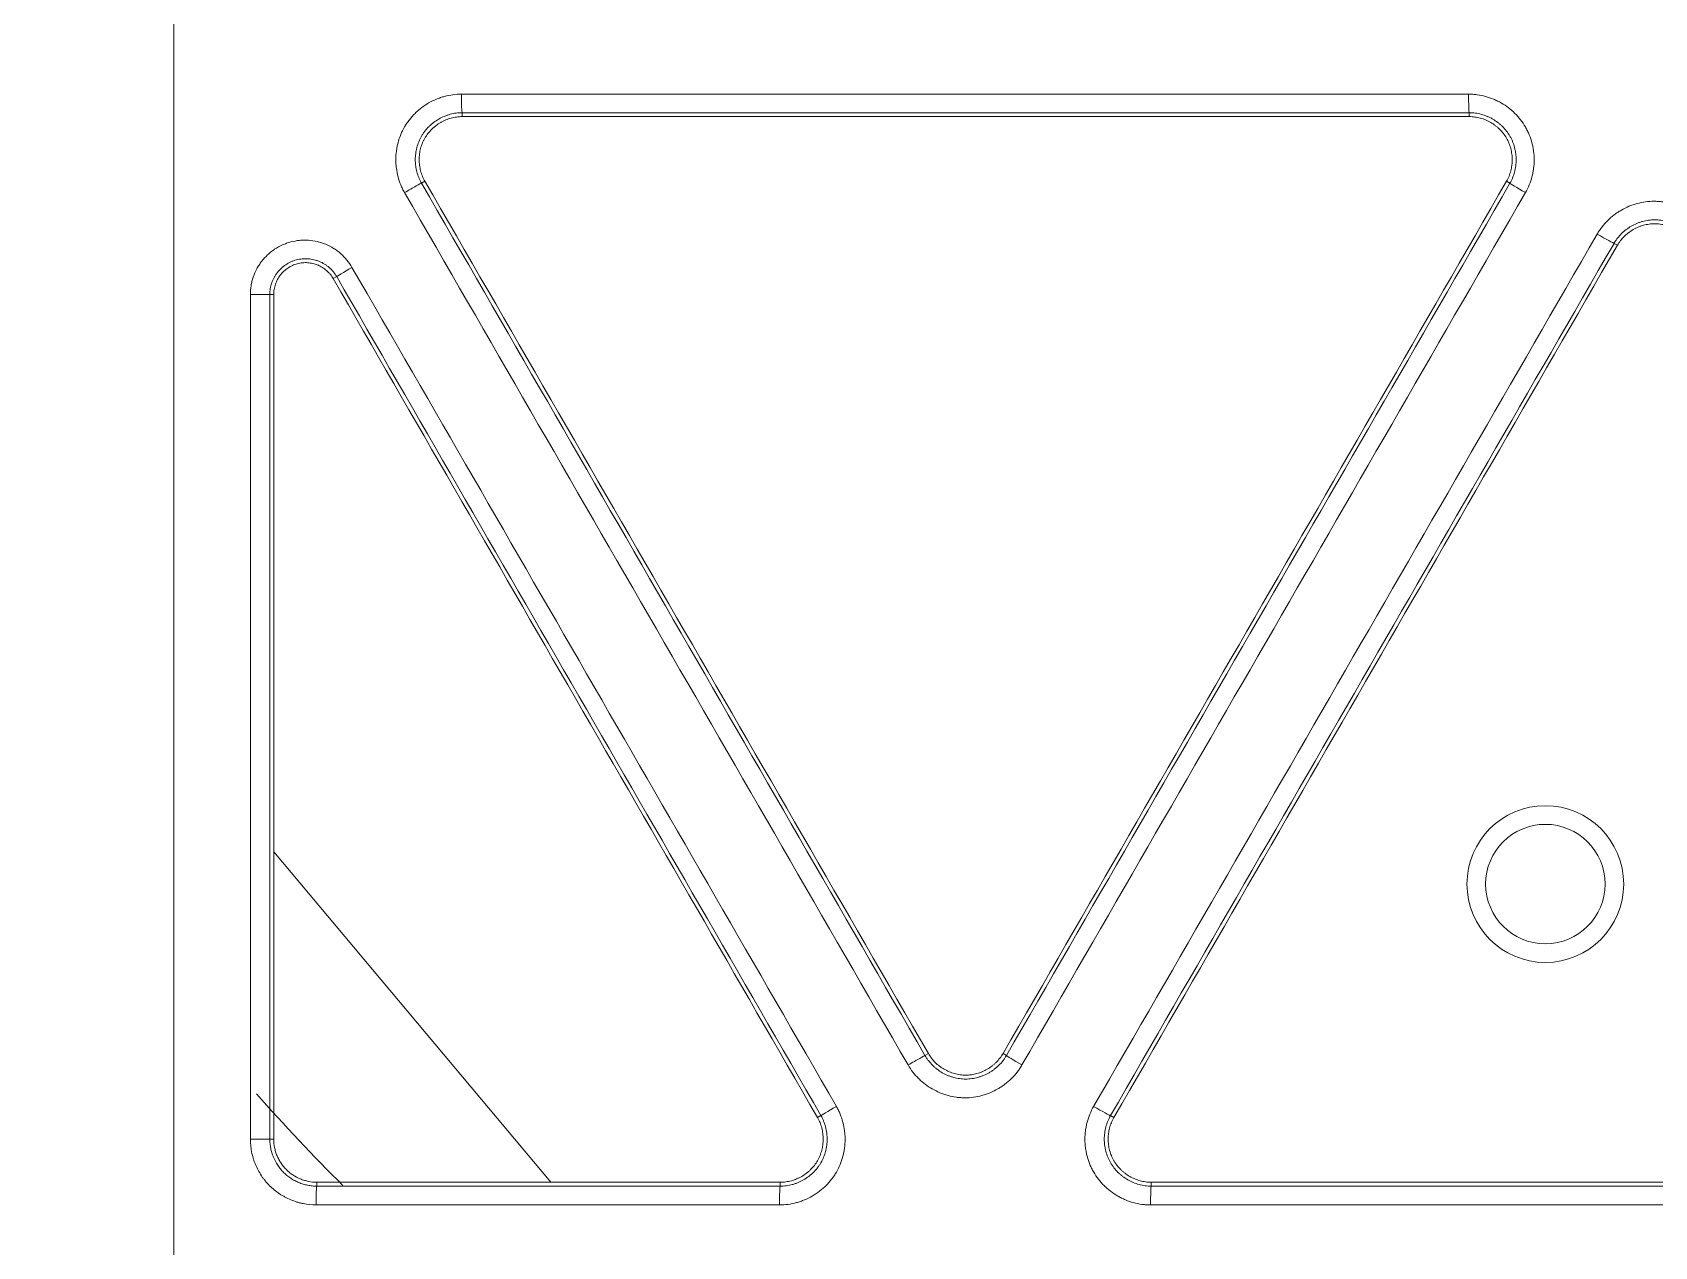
# Model space of a CAD drawing. Header units: inches. Extents: x 405346 to 489838, y -25612 to 14934.
# Drawn here: x 462543.55 to 462584.75, y 4169.88 to 4200.7 of the extents above; entities that cross this region are included whole.
import ezdxf

# ---------------------------------------------------------------- set-up
doc = ezdxf.new("R2010")
doc.units = ezdxf.units.IN
doc.header["$LTSCALE"] = 200
doc.header["$MEASUREMENT"] = 0
doc.layers.add('SS-EQ', color=2, linetype='Continuous', lineweight=20)

# ---------------------------------------------------------------- blocks, each defined once
blk = doc.blocks.new('4way무풍')
at = {"layer": 'SS-EQ'}
for p, q in [((-240.266, -122.758), (-240.266, -122.858)), ((-214.692, -122.858), (-214.691, -122.758)), ((-241.214, -124.5), (-241.3, -124.549)), ((-213.657, -124.55), (-213.744, -124.5)), ((-210.928, -126.125), (-211.014, -126.076)), ((-243.454, -126.921), (-243.541, -126.971)), ((-245.053, -127.376), (-245.152, -127.376)), ((-245.053, -141.529), (-238.017, -149.915)), ((-228.513, -146.698), (-228.427, -146.648)), ((-226.531, -146.648), (-226.444, -146.698)), ((-231.242, -148.274), (-231.155, -148.223)), ((-223.802, -148.224), (-223.716, -148.274)), ((-245.152, -148.821), (-245.053, -148.821)), ((-243.959, -149.915), (-243.958, -150.015)), ((-232.19, -150.015), (-232.19, -149.915)), ((-222.768, -149.915), (-222.768, -150.015))]:
    blk.add_line(p, q, dxfattribs=at)
for radius in [1.99, 1.516]:
    blk.add_circle((-212.758, -142.344), radius, dxfattribs=at)
blk.add_arc((-205.177, -111.881), 53.908, 221.5944, 225, dxfattribs=at)
for centre, major_axis, ratio, start_param, end_param in [((-240.265, -122.285), (0, -0.474), 0.043049, 4.716302, 6.248246), ((-214.691, -122.285), (0, 0.474), 0.035683, 1.5762, 3.106664), ((-241.71, -124.786), (0.41, 0.237), 0.018298, 0.034912, 1.610346), ((-213.247, -124.786), (0.41, -0.237), 0.022472, 3.176508, 4.684778), ((-211.424, -125.838), (-0.41, 0.237), 0.022371, 1.543753, 3.106677), ((-243.044, -126.684), (-0.41, -0.237), 0.018459, 4.752238, 6.248273), ((-245.625, -127.376), (0.474, 0), 0.003843, 4.667812, 6.248401), ((-228.923, -146.935), (0.41, 0.237), 0.013864, 0.03491, 1.606624), ((-226.034, -146.935), (0.41, -0.237), 0.023859, 3.176509, 4.683351), ((-230.745, -147.987), (-0.41, -0.237), 0.014171, 4.7486, 6.248275), ((-224.212, -147.987), (-0.41, 0.237), 0.02373, 1.542415, 3.106676), ((-245.625, -148.821), (-0.474, 0), 0.004827, 1.52748, 3.106707), ((-243.958, -150.489), (0, -0.474), 0.0426, 3.176529, 4.71741), ((-232.189, -150.489), (0, -0.474), 0.038696, 3.17661, 4.718271), ((-222.767, -150.489), (0, 0.474), 0.035796, 0.035014, 1.577445)]:
    blk.add_ellipse(centre, major_axis=major_axis, ratio=ratio, start_param=start_param, end_param=end_param, dxfattribs=at)
for points, knots in [([(-0.032, -346.294), (-6.969, -346.294), (-13.906, -346.294), (-27.78, -346.294), (-34.717, -346.294), (-55.528, -346.294), (-69.403, -346.294), (-97.151, -346.294), (-111.025, -346.294), (-138.774, -346.294), (-152.648, -346.294), (-180.396, -346.294), (-194.27, -346.294), (-215.082, -346.294), (-222.019, -346.294), (-235.893, -346.294), (-242.83, -346.294), (-253.236, -346.294), (-256.704, -346.293), (-263.641, -346.293), (-267.11, -346.294), (-272.313, -346.294), (-274.047, -346.294), (-276.648, -346.294), (-277.515, -346.294), (-279.25, -346.294), (-280.117, -346.293), (-281.418, -346.293), (-281.851, -346.293), (-282.718, -346.293), (-283.152, -346.293), (-283.802, -346.293), (-284.019, -346.294), (-284.453, -346.294), (-284.669, -346.294), (-285.103, -346.294), (-285.32, -346.293), (-285.753, -346.291), (-285.97, -346.288), (-286.62, -346.277), (-287.053, -346.265), (-287.92, -346.232), (-288.353, -346.21), (-289.653, -346.133), (-290.519, -346.062), (-291.817, -345.929), (-292.25, -345.88), (-292.899, -345.799), (-293.116, -345.771), (-293.548, -345.713), (-294.627, -345.561), (-295.697, -345.382), (-298.249, -344.898), (-299.929, -344.504), (-302.417, -343.81), (-304.065, -343.313), (-305.692, -342.746), (-308.116, -341.843), (-309.711, -341.172), (-311.481, -340.336), (-311.677, -340.242), (-312.069, -340.051), (-312.265, -339.955), (-312.85, -339.663), (-313.238, -339.464), (-314.393, -338.857), (-315.91, -338.018), (-317.384, -337.119), (-318.837, -336.19), (-319.553, -335.711), (-320.962, -334.724), (-322.351, -333.708), (-324.369, -332.095), (-326.323, -330.394), (-327.582, -329.2), (-328.355, -328.435), (-328.586, -328.204), (-328.815, -327.971), (-328.968, -327.815), (-329.044, -327.737), (-329.423, -327.345), (-329.723, -327.029), (-330.61, -326.073), (-331.762, -324.777), (-333.398, -322.77), (-334.43, -321.391), (-335.932, -319.291), (-336.873, -317.851), (-338.196, -315.627), (-339.047, -314.124), (-339.838, -312.58), (-340.313, -311.601), (-340.454, -311.306), (-340.593, -311.01), (-340.685, -310.813), (-340.731, -310.713), (-340.958, -310.218), (-341.135, -309.821), (-341.654, -308.624), (-342.309, -307.019), (-343.186, -304.583), (-343.7, -302.939), (-344.419, -300.46), (-344.828, -298.788), (-345.336, -296.251), (-345.487, -295.401), (-345.755, -293.691), (-345.871, -292.831), (-345.994, -291.749), (-346.017, -291.533), (-346.062, -291.099), (-346.083, -290.882), (-346.143, -290.23), (-346.178, -289.796), (-346.239, -288.927), (-346.265, -288.493), (-346.307, -287.624), (-346.324, -287.19), (-346.342, -286.538), (-346.347, -286.321), (-346.354, -285.886), (-346.356, -285.669), (-346.359, -285.235), (-346.359, -285.017), (-346.359, -284.583), (-346.359, -284.366), (-346.358, -283.714), (-346.358, -283.28), (-346.358, -282.411), (-346.358, -281.976), (-346.358, -280.673), (-346.358, -279.804), (-346.359, -278.066), (-346.359, -277.197), (-346.359, -274.59), (-346.359, -272.852), (-346.358, -264.163), (-346.358, -257.211), (-346.359, -236.356), (-346.359, -222.453), (-346.359, -194.646), (-346.359, -180.743), (-346.359, -152.936), (-346.359, -139.033), (-346.359, -111.226), (-346.359, -69.517), (-346.359, -27.807), (-346.359, 0)], [0, 0, 0, 0, 0.03125, 0.03125, 0.0625, 0.0625, 0.125, 0.125, 0.1875, 0.1875, 0.25, 0.25, 0.3125, 0.3125, 0.34375, 0.34375, 0.375, 0.375, 0.390625, 0.390625, 0.40625, 0.40625, 0.414063, 0.414063, 0.417969, 0.417969, 0.421875, 0.421875, 0.423828, 0.423828, 0.425781, 0.425781, 0.426758, 0.426758, 0.427734, 0.427734, 0.428711, 0.428711, 0.429688, 0.429688, 0.431641, 0.431641, 0.433594, 0.433594, 0.4375, 0.4375, 0.439453, 0.439453, 0.44043, 0.44043, 0.441406, 0.445313, 0.445313, 0.453125, 0.453125, 0.457031, 0.460938, 0.460938, 0.46875, 0.46875, 0.469727, 0.469727, 0.470703, 0.470703, 0.472656, 0.472656, 0.476563, 0.480469, 0.480469, 0.484375, 0.484375, 0.488281, 0.492188, 0.496094, 0.5, 0.5, 0.500977, 0.501465, 0.501465, 0.501953, 0.501953, 0.503906, 0.503906, 0.507813, 0.511719, 0.515625, 0.515625, 0.523438, 0.523438, 0.527344, 0.53125, 0.53125, 0.532227, 0.532715, 0.532715, 0.533203, 0.533203, 0.535156, 0.535156, 0.539063, 0.542969, 0.546875, 0.546875, 0.554688, 0.554688, 0.558594, 0.558594, 0.5625, 0.5625, 0.563477, 0.563477, 0.564453, 0.564453, 0.566406, 0.566406, 0.568359, 0.568359, 0.570313, 0.570313, 0.571289, 0.571289, 0.572266, 0.572266, 0.573242, 0.573242, 0.574219, 0.574219, 0.576172, 0.576172, 0.578125, 0.578125, 0.582031, 0.582031, 0.585938, 0.585938, 0.59375, 0.59375, 0.625, 0.625, 0.6875, 0.6875, 0.75, 0.75, 0.8125, 0.8125, 0.875, 1, 1, 1, 1]), ([(-345.164, 0), (-345.164, -27.72), (-345.163, -69.3), (-345.162, -110.879), (-345.161, -138.599), (-345.16, -152.459), (-345.158, -180.179), (-345.157, -194.038), (-345.154, -221.758), (-345.152, -235.618), (-345.147, -256.408), (-345.146, -263.338), (-345.145, -272), (-345.144, -273.733), (-345.144, -276.331), (-345.144, -277.198), (-345.143, -278.93), (-345.142, -279.796), (-345.142, -281.096), (-345.141, -281.529), (-345.141, -282.395), (-345.141, -282.828), (-345.141, -283.694), (-345.141, -284.128), (-345.14, -284.777), (-345.139, -284.994), (-345.136, -285.427), (-345.134, -285.643), (-345.124, -286.293), (-345.113, -286.726), (-345.08, -287.592), (-345.06, -288.025), (-345.009, -288.891), (-344.978, -289.324), (-344.926, -289.973), (-344.898, -290.298), (-344.868, -290.623), (-344.847, -290.839), (-344.836, -290.947), (-344.736, -291.92), (-344.629, -292.78), (-344.379, -294.49), (-344.236, -295.341), (-343.754, -297.876), (-343.361, -299.547), (-342.665, -302.025), (-342.166, -303.667), (-341.312, -306.101), (-340.67, -307.704), (-340.162, -308.899), (-339.901, -309.494), (-339.629, -310.087), (-339.446, -310.481), (-339.353, -310.678), (-338.885, -311.657), (-338.495, -312.43), (-337.684, -313.955), (-337.263, -314.706), (-336.391, -316.189), (-335.94, -316.919), (-335.007, -318.36), (-334.525, -319.069), (-333.532, -320.468), (-332.508, -321.846), (-330.881, -323.85), (-329.735, -325.144), (-328.853, -326.098), (-328.555, -326.413), (-328.177, -326.804), (-328.101, -326.882), (-327.949, -327.038), (-327.721, -327.27), (-327.491, -327.501), (-326.721, -328.264), (-325.466, -329.454), (-323.518, -331.15), (-321.504, -332.756), (-320.119, -333.767), (-318.711, -334.749), (-317.997, -335.224), (-316.546, -336.146), (-315.81, -336.593), (-314.315, -337.455), (-313.557, -337.871), (-312.595, -338.371), (-312.305, -338.52), (-312.014, -338.667), (-311.819, -338.764), (-311.722, -338.813), (-311.235, -339.053), (-310.844, -339.241), (-309.666, -339.791), (-308.875, -340.139), (-307.283, -340.8), (-305.68, -341.425), (-303.244, -342.258), (-301.598, -342.743), (-299.114, -343.417), (-297.436, -343.797), (-294.888, -344.259), (-294.033, -344.395), (-292.957, -344.543), (-292.742, -344.571), (-292.31, -344.625), (-291.663, -344.704), (-291.015, -344.771), (-289.72, -344.892), (-288.856, -344.954), (-287.56, -345.019), (-287.128, -345.036), (-286.48, -345.054), (-286.264, -345.059), (-285.831, -345.067), (-285.615, -345.069), (-285.183, -345.073), (-284.967, -345.074), (-284.534, -345.075), (-284.318, -345.075), (-283.67, -345.076), (-283.237, -345.076), (-282.589, -345.076), (-282.373, -345.076), (-281.94, -345.076), (-281.724, -345.076), (-281.075, -345.076), (-280.643, -345.077), (-279.346, -345.077), (-278.481, -345.078), (-276.752, -345.079), (-275.887, -345.079), (-273.293, -345.079), (-271.563, -345.08), (-262.916, -345.081), (-255.998, -345.082), (-242.162, -345.085), (-235.244, -345.086), (-221.408, -345.089), (-214.49, -345.09), (-193.736, -345.092), (-179.9, -345.094), (-152.228, -345.096), (-138.392, -345.096), (-110.72, -345.097), (-96.884, -345.098), (-69.212, -345.098), (-55.376, -345.099), (-34.622, -345.099), (-27.704, -345.099), (-13.868, -345.099), (-6.95, -345.099), (-0.032, -345.099)], [0, 0, 0, 0, 0.125, 0.1875, 0.1875, 0.25, 0.25, 0.3125, 0.3125, 0.375, 0.375, 0.40625, 0.40625, 0.414063, 0.414063, 0.417969, 0.417969, 0.421875, 0.421875, 0.423828, 0.423828, 0.425781, 0.425781, 0.427734, 0.427734, 0.428711, 0.428711, 0.429688, 0.429688, 0.431641, 0.431641, 0.433594, 0.433594, 0.435547, 0.435547, 0.436523, 0.437012, 0.437012, 0.4375, 0.4375, 0.441406, 0.441406, 0.445313, 0.445313, 0.453125, 0.453125, 0.457031, 0.460938, 0.464844, 0.464844, 0.466797, 0.467773, 0.467773, 0.46875, 0.46875, 0.472656, 0.472656, 0.476563, 0.476563, 0.480469, 0.480469, 0.484375, 0.484375, 0.488281, 0.492188, 0.496094, 0.496094, 0.498047, 0.498047, 0.498535, 0.498535, 0.499023, 0.5, 0.5, 0.503906, 0.507813, 0.511719, 0.515625, 0.515625, 0.519531, 0.519531, 0.523438, 0.523438, 0.527344, 0.527344, 0.52832, 0.528809, 0.528809, 0.529297, 0.529297, 0.53125, 0.53125, 0.535156, 0.535156, 0.539063, 0.542969, 0.546875, 0.546875, 0.554688, 0.554688, 0.558594, 0.558594, 0.55957, 0.55957, 0.560547, 0.5625, 0.5625, 0.566406, 0.566406, 0.568359, 0.568359, 0.569336, 0.569336, 0.570313, 0.570313, 0.571289, 0.571289, 0.572266, 0.572266, 0.574219, 0.574219, 0.575195, 0.575195, 0.576172, 0.576172, 0.578125, 0.578125, 0.582031, 0.582031, 0.585938, 0.585938, 0.59375, 0.59375, 0.625, 0.625, 0.65625, 0.65625, 0.6875, 0.6875, 0.75, 0.75, 0.8125, 0.8125, 0.875, 0.875, 0.9375, 0.9375, 0.96875, 0.96875, 1, 1, 1, 1]), ([(-247.586, 0), (-247.586, -19.492), (-247.586, -38.984), (-247.586, -68.221), (-247.586, -77.967), (-247.586, -92.586), (-247.586, -97.459), (-247.586, -107.204), (-247.586, -112.077), (-247.586, -136.442), (-247.586, -155.933), (-247.586, -180.297), (-247.586, -185.17), (-247.586, -192.479), (-247.586, -194.916), (-247.586, -198.57), (-247.586, -199.788), (-247.586, -201.616), (-247.586, -202.225), (-247.586, -203.443), (-247.586, -204.052), (-247.586, -207.097), (-247.586, -209.534), (-247.586, -214.406), (-247.586, -216.842), (-247.586, -221.715), (-247.586, -224.151), (-247.586, -229.023), (-247.586, -231.46), (-247.586, -233.896)], [0, 0, 0, 0, 0.25, 0.25, 0.375, 0.375, 0.4375, 0.4375, 0.5, 0.5, 0.75, 0.75, 0.8125, 0.8125, 0.84375, 0.84375, 0.859375, 0.859375, 0.867187, 0.867187, 0.875, 0.875, 0.90625, 0.90625, 0.9375, 0.9375, 0.96875, 0.96875, 1, 1, 1, 1]), ([(-241.73, -124.788), (-241.749, -124.756), (-241.766, -124.724), (-241.798, -124.658), (-241.813, -124.625), (-241.854, -124.524), (-241.9, -124.386), (-241.928, -124.244), (-241.94, -124.153), (-241.942, -124.135), (-241.945, -124.098), (-241.95, -124.044), (-241.951, -123.989), (-241.951, -123.88), (-241.946, -123.808), (-241.933, -123.7), (-241.927, -123.664), (-241.916, -123.61), (-241.912, -123.592), (-241.904, -123.557), (-241.9, -123.539), (-241.876, -123.451), (-241.83, -123.313), (-241.767, -123.183), (-241.712, -123.088), (-241.692, -123.057), (-241.651, -122.996), (-241.63, -122.967), (-241.564, -122.881), (-241.516, -122.827), (-241.438, -122.75), (-241.399, -122.713), (-241.357, -122.678), (-241.328, -122.655), (-241.314, -122.643), (-241.241, -122.588), (-241.12, -122.508), (-240.99, -122.443), (-240.906, -122.408), (-240.889, -122.401), (-240.855, -122.389), (-240.838, -122.382), (-240.786, -122.364), (-240.751, -122.354), (-240.646, -122.325), (-240.575, -122.311), (-240.432, -122.292), (-240.359, -122.287), (-240.286, -122.287)], [0, 0, 0, 0, 0.03125, 0.03125, 0.0625, 0.0625, 0.125, 0.1875, 0.1875, 0.203125, 0.203125, 0.21875, 0.25, 0.25, 0.3125, 0.3125, 0.34375, 0.34375, 0.359375, 0.359375, 0.375, 0.375, 0.4375, 0.5, 0.5, 0.53125, 0.53125, 0.5625, 0.5625, 0.625, 0.625, 0.65625, 0.671875, 0.671875, 0.6875, 0.6875, 0.75, 0.8125, 0.8125, 0.828125, 0.828125, 0.84375, 0.84375, 0.875, 0.875, 0.9375, 0.9375, 1, 1, 1, 1]), ([(-214.708, -122.287), (-214.671, -122.287), (-214.634, -122.288), (-214.561, -122.293), (-214.525, -122.297), (-214.417, -122.312), (-214.275, -122.341), (-214.138, -122.388), (-214.053, -122.423), (-214.037, -122.431), (-214.003, -122.446), (-213.954, -122.469), (-213.906, -122.495), (-213.812, -122.55), (-213.751, -122.59), (-213.665, -122.656), (-213.637, -122.679), (-213.595, -122.715), (-213.582, -122.727), (-213.555, -122.752), (-213.542, -122.765), (-213.477, -122.829), (-213.381, -122.937), (-213.3, -123.058), (-213.245, -123.153), (-213.228, -123.185), (-213.196, -123.251), (-213.181, -123.284), (-213.139, -123.385), (-213.116, -123.453), (-213.089, -123.558), (-213.081, -123.594), (-213.07, -123.647), (-213.067, -123.665), (-213.061, -123.701), (-213.058, -123.72), (-213.047, -123.81), (-213.037, -123.955), (-213.047, -124.1), (-213.058, -124.19), (-213.061, -124.208), (-213.067, -124.245), (-213.07, -124.263), (-213.08, -124.317), (-213.089, -124.352), (-213.117, -124.457), (-213.14, -124.526), (-213.194, -124.66), (-213.226, -124.725), (-213.263, -124.789)], [0, 0, 0, 0, 0.03125, 0.03125, 0.0625, 0.0625, 0.125, 0.1875, 0.1875, 0.203125, 0.203125, 0.21875, 0.25, 0.25, 0.3125, 0.3125, 0.34375, 0.34375, 0.359375, 0.359375, 0.375, 0.375, 0.4375, 0.5, 0.5, 0.53125, 0.53125, 0.5625, 0.5625, 0.625, 0.625, 0.65625, 0.65625, 0.671875, 0.671875, 0.6875, 0.6875, 0.75, 0.8125, 0.8125, 0.828125, 0.828125, 0.84375, 0.84375, 0.875, 0.875, 0.9375, 0.9375, 1, 1, 1, 1]), ([(-240.266, -122.758), (-240.269, -122.758), (-240.273, -122.758), (-240.279, -122.758), (-240.289, -122.758), (-240.312, -122.759), (-240.357, -122.761), (-240.396, -122.765), (-240.473, -122.776), (-240.524, -122.786), (-240.599, -122.807), (-240.624, -122.815), (-240.673, -122.832), (-240.698, -122.841), (-240.77, -122.871), (-240.863, -122.917), (-240.949, -122.975), (-241.001, -123.014), (-241.012, -123.022), (-241.032, -123.039), (-241.062, -123.064), (-241.09, -123.091), (-241.146, -123.145), (-241.18, -123.184), (-241.228, -123.245), (-241.243, -123.266), (-241.272, -123.31), (-241.286, -123.332), (-241.325, -123.4), (-241.348, -123.447), (-241.387, -123.542), (-241.404, -123.592), (-241.42, -123.655), (-241.424, -123.667), (-241.429, -123.693), (-241.432, -123.706), (-241.44, -123.744), (-241.444, -123.77), (-241.454, -123.848), (-241.457, -123.899), (-241.457, -123.977), (-241.456, -124.003), (-241.454, -124.042), (-241.453, -124.055), (-241.45, -124.081), (-241.449, -124.094), (-241.441, -124.159), (-241.421, -124.262), (-241.388, -124.36), (-241.359, -124.432), (-241.348, -124.456), (-241.331, -124.492), (-241.325, -124.503), (-241.316, -124.521), (-241.311, -124.529), (-241.306, -124.538), (-241.303, -124.544), (-241.301, -124.547), (-241.3, -124.549)], [0, 0, 0, 0, 0.003906, 0.003906, 0.007813, 0.015625, 0.03125, 0.0625, 0.0625, 0.125, 0.125, 0.15625, 0.15625, 0.1875, 0.1875, 0.25, 0.3125, 0.3125, 0.328125, 0.328125, 0.34375, 0.375, 0.375, 0.4375, 0.4375, 0.46875, 0.46875, 0.5, 0.5, 0.5625, 0.5625, 0.625, 0.625, 0.640625, 0.640625, 0.65625, 0.65625, 0.6875, 0.6875, 0.75, 0.75, 0.78125, 0.78125, 0.796875, 0.796875, 0.8125, 0.8125, 0.875, 0.9375, 0.9375, 0.96875, 0.96875, 0.984375, 0.984375, 0.992187, 0.996094, 0.996094, 1, 1, 1, 1]), ([(-213.657, -124.55), (-213.655, -124.547), (-213.654, -124.544), (-213.65, -124.538), (-213.646, -124.53), (-213.635, -124.51), (-213.614, -124.469), (-213.598, -124.434), (-213.568, -124.362), (-213.552, -124.312), (-213.532, -124.237), (-213.526, -124.211), (-213.516, -124.16), (-213.512, -124.134), (-213.502, -124.056), (-213.496, -123.953), (-213.502, -123.849), (-213.511, -123.784), (-213.512, -123.771), (-213.517, -123.745), (-213.523, -123.706), (-213.532, -123.668), (-213.552, -123.593), (-213.568, -123.544), (-213.598, -123.472), (-213.608, -123.448), (-213.631, -123.401), (-213.644, -123.378), (-213.683, -123.31), (-213.712, -123.267), (-213.776, -123.185), (-213.81, -123.146), (-213.866, -123.091), (-213.885, -123.073), (-213.925, -123.039), (-213.945, -123.022), (-214.007, -122.975), (-214.05, -122.946), (-214.118, -122.907), (-214.152, -122.889), (-214.187, -122.872), (-214.211, -122.861), (-214.223, -122.856), (-214.284, -122.831), (-214.382, -122.797), (-214.483, -122.776), (-214.561, -122.765), (-214.587, -122.763), (-214.626, -122.76), (-214.639, -122.759), (-214.659, -122.759), (-214.668, -122.758), (-214.678, -122.758), (-214.685, -122.758), (-214.688, -122.758), (-214.691, -122.758)], [0, 0, 0, 0, 0.003906, 0.003906, 0.007813, 0.015625, 0.03125, 0.0625, 0.0625, 0.125, 0.125, 0.15625, 0.15625, 0.1875, 0.1875, 0.25, 0.3125, 0.3125, 0.328125, 0.328125, 0.34375, 0.375, 0.375, 0.4375, 0.4375, 0.46875, 0.46875, 0.5, 0.5, 0.5625, 0.5625, 0.625, 0.625, 0.65625, 0.65625, 0.6875, 0.6875, 0.75, 0.75, 0.78125, 0.796875, 0.796875, 0.8125, 0.8125, 0.875, 0.9375, 0.9375, 0.96875, 0.96875, 0.984375, 0.984375, 0.992187, 0.996094, 0.996094, 1, 1, 1, 1]), ([(-241.214, -124.5), (-241.238, -124.458), (-241.259, -124.415), (-241.295, -124.327), (-241.31, -124.282), (-241.328, -124.213), (-241.333, -124.19), (-241.342, -124.142), (-241.346, -124.119), (-241.355, -124.047), (-241.361, -123.953), (-241.355, -123.857), (-241.348, -123.798), (-241.346, -123.786), (-241.342, -123.762), (-241.336, -123.727), (-241.328, -123.692), (-241.31, -123.623), (-241.295, -123.578), (-241.268, -123.512), (-241.258, -123.49), (-241.237, -123.447), (-241.226, -123.426), (-241.19, -123.364), (-241.137, -123.285), (-241.074, -123.214), (-241.023, -123.163), (-241.005, -123.147), (-240.969, -123.115), (-240.95, -123.1), (-240.893, -123.057), (-240.854, -123.031), (-240.792, -122.995), (-240.771, -122.984), (-240.728, -122.962), (-240.706, -122.952), (-240.64, -122.925), (-240.55, -122.894), (-240.457, -122.874), (-240.363, -122.862), (-240.314, -122.858), (-240.266, -122.858)], [0, 0, 0, 0, 0.0625, 0.0625, 0.125, 0.125, 0.15625, 0.15625, 0.1875, 0.1875, 0.25, 0.3125, 0.3125, 0.328125, 0.328125, 0.34375, 0.375, 0.375, 0.4375, 0.4375, 0.46875, 0.46875, 0.5, 0.5, 0.5625, 0.625, 0.625, 0.65625, 0.65625, 0.6875, 0.6875, 0.75, 0.75, 0.78125, 0.78125, 0.8125, 0.8125, 0.875, 0.9375, 0.9375, 1, 1, 1, 1]), ([(-214.692, -122.858), (-214.643, -122.858), (-214.596, -122.862), (-214.502, -122.874), (-214.455, -122.884), (-214.386, -122.903), (-214.364, -122.91), (-214.318, -122.926), (-214.296, -122.934), (-214.23, -122.962), (-214.144, -123.004), (-214.065, -123.057), (-214.017, -123.093), (-214.008, -123.101), (-213.989, -123.116), (-213.962, -123.139), (-213.935, -123.163), (-213.885, -123.213), (-213.853, -123.249), (-213.809, -123.305), (-213.795, -123.324), (-213.769, -123.364), (-213.756, -123.384), (-213.72, -123.447), (-213.678, -123.532), (-213.648, -123.622), (-213.63, -123.692), (-213.624, -123.715), (-213.615, -123.762), (-213.611, -123.786), (-213.602, -123.857), (-213.599, -123.904), (-213.599, -123.976), (-213.6, -124.011), (-213.603, -124.047), (-213.605, -124.071), (-213.607, -124.083), (-213.614, -124.143), (-213.633, -124.236), (-213.662, -124.326), (-213.699, -124.415), (-213.72, -124.458), (-213.744, -124.5)], [0, 0, 0, 0, 0.0625, 0.0625, 0.125, 0.125, 0.15625, 0.15625, 0.1875, 0.1875, 0.25, 0.3125, 0.3125, 0.328125, 0.328125, 0.34375, 0.375, 0.375, 0.4375, 0.4375, 0.46875, 0.46875, 0.5, 0.5, 0.5625, 0.625, 0.625, 0.65625, 0.65625, 0.6875, 0.6875, 0.75, 0.75, 0.78125, 0.796875, 0.796875, 0.8125, 0.8125, 0.875, 0.9375, 0.9375, 1, 1, 1, 1]), ([(-228.941, -146.938), (-231.072, -143.246), (-233.204, -139.554), (-237.467, -132.171), (-239.599, -128.48), (-241.73, -124.788)], [0, 0, 0, 0, 0.5, 0.5, 1, 1, 1, 1]), ([(-241.3, -124.549), (-239.169, -128.241), (-237.038, -131.932), (-232.775, -139.315), (-230.644, -143.006), (-228.513, -146.698)], [0, 0, 0, 0, 0.5, 0.5, 1, 1, 1, 1]), ([(-241.214, -124.5), (-239.083, -128.191), (-236.952, -131.882), (-232.689, -139.265), (-230.558, -142.957), (-228.427, -146.648)], [0, 0, 0, 0, 0.5, 0.5, 1, 1, 1, 1]), ([(-211.441, -125.841), (-211.422, -125.809), (-211.403, -125.778), (-211.362, -125.717), (-211.34, -125.688), (-211.274, -125.602), (-211.178, -125.493), (-211.068, -125.398), (-210.995, -125.342), (-210.981, -125.332), (-210.951, -125.31), (-210.906, -125.279), (-210.859, -125.251), (-210.765, -125.196), (-210.7, -125.164), (-210.6, -125.122), (-210.566, -125.109), (-210.514, -125.091), (-210.496, -125.086), (-210.461, -125.075), (-210.444, -125.07), (-210.356, -125.046), (-210.214, -125.017), (-210.069, -125.007), (-209.959, -125.007), (-209.923, -125.009), (-209.85, -125.014), (-209.814, -125.017), (-209.706, -125.032), (-209.635, -125.046), (-209.53, -125.075), (-209.496, -125.085), (-209.444, -125.103), (-209.427, -125.109), (-209.392, -125.122), (-209.375, -125.129), (-209.291, -125.164), (-209.161, -125.229), (-209.04, -125.309), (-208.968, -125.364), (-208.953, -125.376), (-208.925, -125.399), (-208.911, -125.411), (-208.87, -125.447), (-208.843, -125.472), (-208.765, -125.548), (-208.718, -125.603), (-208.629, -125.717), (-208.588, -125.778), (-208.552, -125.841)], [0, 0, 0, 0, 0.03125, 0.03125, 0.0625, 0.0625, 0.125, 0.1875, 0.1875, 0.203125, 0.203125, 0.21875, 0.25, 0.25, 0.3125, 0.3125, 0.34375, 0.34375, 0.359375, 0.359375, 0.375, 0.375, 0.4375, 0.5, 0.5, 0.53125, 0.53125, 0.5625, 0.5625, 0.625, 0.625, 0.65625, 0.65625, 0.671875, 0.671875, 0.6875, 0.6875, 0.75, 0.8125, 0.8125, 0.828125, 0.828125, 0.84375, 0.84375, 0.875, 0.875, 0.9375, 0.9375, 1, 1, 1, 1]), ([(-208.946, -126.075), (-208.947, -126.072), (-208.949, -126.069), (-208.952, -126.064), (-208.957, -126.055), (-208.969, -126.036), (-208.994, -125.997), (-209.017, -125.966), (-209.065, -125.904), (-209.099, -125.866), (-209.155, -125.811), (-209.174, -125.793), (-209.213, -125.758), (-209.234, -125.742), (-209.296, -125.695), (-209.382, -125.637), (-209.476, -125.591), (-209.536, -125.566), (-209.548, -125.561), (-209.573, -125.551), (-209.61, -125.538), (-209.647, -125.527), (-209.722, -125.506), (-209.773, -125.496), (-209.85, -125.485), (-209.876, -125.483), (-209.928, -125.479), (-209.954, -125.478), (-210.032, -125.478), (-210.084, -125.482), (-210.187, -125.496), (-210.238, -125.506), (-210.313, -125.527), (-210.338, -125.535), (-210.388, -125.552), (-210.412, -125.561), (-210.484, -125.591), (-210.53, -125.614), (-210.598, -125.653), (-210.631, -125.674), (-210.663, -125.696), (-210.685, -125.711), (-210.695, -125.719), (-210.747, -125.758), (-210.826, -125.827), (-210.895, -125.904), (-210.943, -125.966), (-210.958, -125.987), (-210.98, -126.02), (-210.987, -126.031), (-210.997, -126.047), (-211.003, -126.056), (-211.008, -126.064), (-211.011, -126.07), (-211.013, -126.073), (-211.014, -126.076)], [0, 0, 0, 0, 0.003906, 0.003906, 0.007813, 0.015625, 0.03125, 0.0625, 0.0625, 0.125, 0.125, 0.15625, 0.15625, 0.1875, 0.1875, 0.25, 0.3125, 0.3125, 0.328125, 0.328125, 0.34375, 0.375, 0.375, 0.4375, 0.4375, 0.46875, 0.46875, 0.5, 0.5, 0.5625, 0.5625, 0.625, 0.625, 0.65625, 0.65625, 0.6875, 0.6875, 0.75, 0.75, 0.78125, 0.796875, 0.796875, 0.8125, 0.8125, 0.875, 0.9375, 0.9375, 0.96875, 0.96875, 0.984375, 0.984375, 0.992187, 0.996094, 0.996094, 1, 1, 1, 1]), ([(-210.928, -126.125), (-210.904, -126.084), (-210.878, -126.044), (-210.819, -125.969), (-210.788, -125.933), (-210.737, -125.883), (-210.719, -125.867), (-210.683, -125.835), (-210.664, -125.82), (-210.607, -125.777), (-210.528, -125.724), (-210.443, -125.682), (-210.387, -125.659), (-210.376, -125.654), (-210.354, -125.646), (-210.32, -125.633), (-210.286, -125.623), (-210.217, -125.604), (-210.171, -125.594), (-210.1, -125.585), (-210.077, -125.582), (-210.029, -125.579), (-210.005, -125.578), (-209.933, -125.578), (-209.838, -125.585), (-209.745, -125.604), (-209.676, -125.623), (-209.652, -125.63), (-209.607, -125.645), (-209.585, -125.654), (-209.519, -125.681), (-209.476, -125.702), (-209.414, -125.738), (-209.384, -125.757), (-209.354, -125.777), (-209.335, -125.791), (-209.325, -125.798), (-209.277, -125.835), (-209.205, -125.897), (-209.142, -125.968), (-209.084, -126.043), (-209.057, -126.084), (-209.033, -126.125)], [0, 0, 0, 0, 0.0625, 0.0625, 0.125, 0.125, 0.15625, 0.15625, 0.1875, 0.1875, 0.25, 0.3125, 0.3125, 0.328125, 0.328125, 0.34375, 0.375, 0.375, 0.4375, 0.4375, 0.46875, 0.46875, 0.5, 0.5, 0.5625, 0.625, 0.625, 0.65625, 0.65625, 0.6875, 0.6875, 0.75, 0.75, 0.78125, 0.796875, 0.796875, 0.8125, 0.8125, 0.875, 0.9375, 0.9375, 1, 1, 1, 1]), ([(-245.646, -127.378), (-245.646, -127.302), (-245.64, -127.226), (-245.622, -127.114), (-245.614, -127.077), (-245.6, -127.022), (-245.595, -127.003), (-245.584, -126.967), (-245.578, -126.949), (-245.548, -126.86), (-245.518, -126.791), (-245.465, -126.691), (-245.446, -126.659), (-245.415, -126.611), (-245.404, -126.595), (-245.382, -126.564), (-245.371, -126.549), (-245.313, -126.474), (-245.263, -126.419), (-245.18, -126.342), (-245.152, -126.317), (-245.107, -126.282), (-245.092, -126.27), (-245.061, -126.248), (-245.046, -126.237), (-244.967, -126.185), (-244.901, -126.148), (-244.799, -126.102), (-244.764, -126.088), (-244.693, -126.062), (-244.656, -126.051), (-244.547, -126.022), (-244.473, -126.008), (-244.36, -125.997), (-244.323, -125.995), (-244.266, -125.995), (-244.247, -125.995), (-244.209, -125.996), (-244.19, -125.996), (-244.096, -126.003), (-244.021, -126.014), (-243.912, -126.039), (-243.876, -126.049), (-243.822, -126.066), (-243.804, -126.073), (-243.768, -126.086), (-243.75, -126.093), (-243.663, -126.129), (-243.596, -126.163), (-243.5, -126.223), (-243.469, -126.244), (-243.424, -126.278), (-243.409, -126.289), (-243.379, -126.313), (-243.365, -126.326), (-243.293, -126.388), (-243.241, -126.442), (-243.146, -126.558), (-243.103, -126.62), (-243.065, -126.686)], [0, 0, 0, 0, 0.0625, 0.0625, 0.09375, 0.09375, 0.109375, 0.109375, 0.125, 0.125, 0.1875, 0.1875, 0.21875, 0.21875, 0.234375, 0.234375, 0.25, 0.25, 0.3125, 0.3125, 0.34375, 0.34375, 0.359375, 0.359375, 0.375, 0.375, 0.4375, 0.4375, 0.46875, 0.46875, 0.5, 0.5, 0.5625, 0.5625, 0.59375, 0.59375, 0.609375, 0.609375, 0.625, 0.625, 0.6875, 0.6875, 0.71875, 0.71875, 0.734375, 0.734375, 0.75, 0.75, 0.8125, 0.8125, 0.84375, 0.84375, 0.859375, 0.859375, 0.875, 0.875, 0.9375, 0.9375, 1, 1, 1, 1]), ([(-243.454, -126.921), (-243.456, -126.918), (-243.457, -126.915), (-243.46, -126.91), (-243.465, -126.902), (-243.477, -126.883), (-243.501, -126.847), (-243.523, -126.818), (-243.57, -126.76), (-243.605, -126.725), (-243.652, -126.684), (-243.661, -126.676), (-243.681, -126.66), (-243.71, -126.637), (-243.741, -126.616), (-243.804, -126.577), (-243.848, -126.554), (-243.905, -126.531), (-243.917, -126.526), (-243.94, -126.517), (-243.976, -126.505), (-244.011, -126.496), (-244.083, -126.479), (-244.132, -126.472), (-244.207, -126.467), (-244.232, -126.466), (-244.282, -126.467), (-244.306, -126.468), (-244.38, -126.475), (-244.429, -126.484), (-244.501, -126.503), (-244.525, -126.511), (-244.571, -126.527), (-244.594, -126.537), (-244.662, -126.567), (-244.705, -126.591), (-244.757, -126.626), (-244.767, -126.633), (-244.787, -126.648), (-244.797, -126.655), (-244.826, -126.678), (-244.845, -126.694), (-244.899, -126.745), (-244.933, -126.782), (-244.97, -126.831), (-244.978, -126.841), (-244.992, -126.861), (-244.999, -126.872), (-245.02, -126.903), (-245.032, -126.924), (-245.067, -126.99), (-245.087, -127.035), (-245.111, -127.106), (-245.118, -127.13), (-245.13, -127.178), (-245.141, -127.227), (-245.147, -127.276), (-245.15, -127.314), (-245.151, -127.332), (-245.152, -127.354), (-245.152, -127.364), (-245.152, -127.37), (-245.152, -127.373), (-245.152, -127.376)], [0, 0, 0, 0, 0.003906, 0.003906, 0.007813, 0.015625, 0.03125, 0.0625, 0.0625, 0.125, 0.125, 0.140625, 0.140625, 0.15625, 0.1875, 0.1875, 0.25, 0.25, 0.265625, 0.265625, 0.28125, 0.3125, 0.3125, 0.375, 0.375, 0.40625, 0.40625, 0.4375, 0.4375, 0.5, 0.5, 0.53125, 0.53125, 0.5625, 0.5625, 0.625, 0.625, 0.640625, 0.640625, 0.65625, 0.65625, 0.6875, 0.6875, 0.75, 0.75, 0.765625, 0.765625, 0.78125, 0.78125, 0.8125, 0.8125, 0.875, 0.875, 0.90625, 0.90625, 0.9375, 0.96875, 0.96875, 0.984375, 0.992187, 0.996094, 0.996094, 1, 1, 1, 1]), ([(-245.053, -127.376), (-245.053, -127.331), (-245.045, -127.243), (-245.024, -127.158), (-245.003, -127.095), (-244.995, -127.074), (-244.977, -127.033), (-244.967, -127.014), (-244.936, -126.955), (-244.913, -126.918), (-244.879, -126.874), (-244.872, -126.866), (-244.858, -126.849), (-244.836, -126.823), (-244.813, -126.8), (-244.764, -126.755), (-244.73, -126.728), (-244.675, -126.691), (-244.656, -126.679), (-244.617, -126.657), (-244.597, -126.647), (-244.537, -126.62), (-244.496, -126.605), (-244.432, -126.588), (-244.41, -126.583), (-244.366, -126.575), (-244.344, -126.572), (-244.279, -126.566), (-244.235, -126.565), (-244.169, -126.569), (-244.146, -126.572), (-244.103, -126.578), (-244.081, -126.582), (-244.017, -126.597), (-243.975, -126.61), (-243.924, -126.631), (-243.913, -126.636), (-243.893, -126.645), (-243.883, -126.65), (-243.854, -126.665), (-243.834, -126.676), (-243.778, -126.711), (-243.743, -126.737), (-243.693, -126.781), (-243.677, -126.796), (-243.646, -126.828), (-243.631, -126.845), (-243.589, -126.896), (-243.564, -126.932), (-243.541, -126.971)], [0, 0, 0, 0, 0.0625, 0.125, 0.125, 0.15625, 0.15625, 0.1875, 0.1875, 0.25, 0.25, 0.265625, 0.265625, 0.28125, 0.3125, 0.3125, 0.375, 0.375, 0.40625, 0.40625, 0.4375, 0.4375, 0.5, 0.5, 0.53125, 0.53125, 0.5625, 0.5625, 0.625, 0.625, 0.65625, 0.65625, 0.6875, 0.6875, 0.75, 0.75, 0.765625, 0.765625, 0.78125, 0.78125, 0.8125, 0.8125, 0.875, 0.875, 0.90625, 0.90625, 0.9375, 0.9375, 1, 1, 1, 1]), ([(-243.065, -126.686), (-241.014, -130.237), (-238.964, -133.787), (-234.864, -140.888), (-232.813, -144.439), (-230.763, -147.99)], [0, 0, 0, 0, 0.5, 0.5, 1, 1, 1, 1]), ([(-231.155, -148.223), (-233.205, -144.673), (-235.255, -141.122), (-239.355, -134.021), (-241.404, -130.471), (-243.454, -126.921)], [0, 0, 0, 0, 0.5, 0.5, 1, 1, 1, 1]), ([(-226.531, -146.648), (-226.555, -146.69), (-226.582, -146.729), (-226.64, -146.804), (-226.672, -146.84), (-226.723, -146.89), (-226.74, -146.907), (-226.776, -146.938), (-226.795, -146.953), (-226.852, -146.997), (-226.931, -147.049), (-227.017, -147.092), (-227.072, -147.115), (-227.083, -147.119), (-227.106, -147.128), (-227.139, -147.14), (-227.174, -147.151), (-227.242, -147.169), (-227.289, -147.179), (-227.359, -147.189), (-227.383, -147.191), (-227.431, -147.194), (-227.455, -147.195), (-227.527, -147.195), (-227.622, -147.189), (-227.715, -147.17), (-227.784, -147.151), (-227.807, -147.144), (-227.852, -147.128), (-227.875, -147.12), (-227.941, -147.092), (-227.983, -147.071), (-228.045, -147.035), (-228.075, -147.017), (-228.105, -146.996), (-228.125, -146.982), (-228.134, -146.975), (-228.182, -146.939), (-228.254, -146.876), (-228.317, -146.805), (-228.376, -146.73), (-228.403, -146.69), (-228.427, -146.648)], [0, 0, 0, 0, 0.0625, 0.0625, 0.125, 0.125, 0.15625, 0.15625, 0.1875, 0.1875, 0.25, 0.3125, 0.3125, 0.328125, 0.328125, 0.34375, 0.375, 0.375, 0.4375, 0.4375, 0.46875, 0.46875, 0.5, 0.5, 0.5625, 0.625, 0.625, 0.65625, 0.65625, 0.6875, 0.6875, 0.75, 0.75, 0.78125, 0.796875, 0.796875, 0.8125, 0.8125, 0.875, 0.9375, 0.9375, 1, 1, 1, 1]), ([(-226.051, -146.938), (-226.07, -146.969), (-226.089, -147.001), (-226.13, -147.062), (-226.152, -147.091), (-226.218, -147.177), (-226.314, -147.286), (-226.424, -147.381), (-226.497, -147.436), (-226.512, -147.447), (-226.541, -147.469), (-226.586, -147.5), (-226.633, -147.528), (-226.727, -147.583), (-226.792, -147.615), (-226.892, -147.657), (-226.926, -147.67), (-226.978, -147.687), (-226.996, -147.693), (-227.031, -147.704), (-227.048, -147.709), (-227.136, -147.733), (-227.278, -147.762), (-227.423, -147.772), (-227.533, -147.772), (-227.569, -147.77), (-227.642, -147.765), (-227.678, -147.762), (-227.786, -147.747), (-227.857, -147.733), (-227.962, -147.704), (-227.997, -147.693), (-228.048, -147.676), (-228.065, -147.669), (-228.1, -147.656), (-228.117, -147.65), (-228.201, -147.614), (-228.331, -147.55), (-228.452, -147.47), (-228.524, -147.414), (-228.539, -147.403), (-228.567, -147.38), (-228.581, -147.368), (-228.623, -147.332), (-228.649, -147.307), (-228.727, -147.23), (-228.775, -147.176), (-228.863, -147.062), (-228.904, -147.001), (-228.941, -146.938)], [0, 0, 0, 0, 0.03125, 0.03125, 0.0625, 0.0625, 0.125, 0.1875, 0.1875, 0.203125, 0.203125, 0.21875, 0.25, 0.25, 0.3125, 0.3125, 0.34375, 0.34375, 0.359375, 0.359375, 0.375, 0.375, 0.4375, 0.5, 0.5, 0.53125, 0.53125, 0.5625, 0.5625, 0.625, 0.625, 0.65625, 0.65625, 0.671875, 0.671875, 0.6875, 0.6875, 0.75, 0.8125, 0.8125, 0.828125, 0.828125, 0.84375, 0.84375, 0.875, 0.875, 0.9375, 0.9375, 1, 1, 1, 1]), ([(-228.513, -146.698), (-228.511, -146.701), (-228.509, -146.703), (-228.506, -146.709), (-228.501, -146.718), (-228.489, -146.737), (-228.464, -146.775), (-228.441, -146.807), (-228.394, -146.869), (-228.359, -146.907), (-228.304, -146.962), (-228.285, -146.98), (-228.245, -147.014), (-228.225, -147.031), (-228.162, -147.078), (-228.076, -147.136), (-227.983, -147.182), (-227.923, -147.207), (-227.91, -147.212), (-227.886, -147.221), (-227.849, -147.235), (-227.812, -147.246), (-227.737, -147.267), (-227.686, -147.277), (-227.609, -147.288), (-227.583, -147.291), (-227.531, -147.294), (-227.505, -147.295), (-227.426, -147.295), (-227.374, -147.291), (-227.272, -147.277), (-227.221, -147.267), (-227.146, -147.246), (-227.12, -147.239), (-227.071, -147.222), (-227.047, -147.212), (-226.975, -147.182), (-226.928, -147.159), (-226.861, -147.12), (-226.828, -147.1), (-226.795, -147.078), (-226.774, -147.063), (-226.763, -147.055), (-226.711, -147.015), (-226.633, -146.947), (-226.564, -146.87), (-226.516, -146.808), (-226.501, -146.787), (-226.479, -146.754), (-226.471, -146.743), (-226.461, -146.727), (-226.456, -146.718), (-226.451, -146.71), (-226.447, -146.704), (-226.446, -146.701), (-226.444, -146.698)], [0, 0, 0, 0, 0.003906, 0.003906, 0.007813, 0.015625, 0.03125, 0.0625, 0.0625, 0.125, 0.125, 0.15625, 0.15625, 0.1875, 0.1875, 0.25, 0.3125, 0.3125, 0.328125, 0.328125, 0.34375, 0.375, 0.375, 0.4375, 0.4375, 0.46875, 0.46875, 0.5, 0.5, 0.5625, 0.5625, 0.625, 0.625, 0.65625, 0.65625, 0.6875, 0.6875, 0.75, 0.75, 0.78125, 0.796875, 0.796875, 0.8125, 0.8125, 0.875, 0.9375, 0.9375, 0.96875, 0.96875, 0.984375, 0.984375, 0.992188, 0.996094, 0.996094, 1, 1, 1, 1]), ([(-230.763, -147.99), (-230.745, -148.021), (-230.727, -148.054), (-230.695, -148.12), (-230.68, -148.153), (-230.639, -148.254), (-230.593, -148.391), (-230.565, -148.534), (-230.554, -148.625), (-230.552, -148.643), (-230.548, -148.679), (-230.544, -148.734), (-230.542, -148.789), (-230.542, -148.897), (-230.547, -148.97), (-230.561, -149.078), (-230.567, -149.114), (-230.577, -149.168), (-230.581, -149.186), (-230.589, -149.221), (-230.594, -149.239), (-230.617, -149.327), (-230.663, -149.465), (-230.727, -149.595), (-230.782, -149.69), (-230.801, -149.721), (-230.842, -149.782), (-230.863, -149.811), (-230.93, -149.897), (-230.978, -149.951), (-231.055, -150.028), (-231.095, -150.065), (-231.137, -150.1), (-231.165, -150.123), (-231.179, -150.134), (-231.252, -150.19), (-231.373, -150.27), (-231.503, -150.335), (-231.587, -150.37), (-231.604, -150.376), (-231.638, -150.389), (-231.655, -150.396), (-231.707, -150.413), (-231.742, -150.424), (-231.847, -150.453), (-231.918, -150.467), (-232.062, -150.486), (-232.134, -150.491), (-232.208, -150.491)], [0, 0, 0, 0, 0.03125, 0.03125, 0.0625, 0.0625, 0.125, 0.1875, 0.1875, 0.203125, 0.203125, 0.21875, 0.25, 0.25, 0.3125, 0.3125, 0.34375, 0.34375, 0.359375, 0.359375, 0.375, 0.375, 0.4375, 0.5, 0.5, 0.53125, 0.53125, 0.5625, 0.5625, 0.625, 0.625, 0.65625, 0.671875, 0.671875, 0.6875, 0.6875, 0.75, 0.8125, 0.8125, 0.828125, 0.828125, 0.84375, 0.84375, 0.875, 0.875, 0.9375, 0.9375, 1, 1, 1, 1]), ([(-232.19, -150.015), (-232.187, -150.015), (-232.183, -150.015), (-232.177, -150.015), (-232.167, -150.015), (-232.144, -150.014), (-232.098, -150.012), (-232.06, -150.008), (-231.983, -149.997), (-231.932, -149.987), (-231.857, -149.967), (-231.832, -149.959), (-231.782, -149.942), (-231.758, -149.933), (-231.686, -149.902), (-231.593, -149.856), (-231.506, -149.799), (-231.454, -149.759), (-231.444, -149.751), (-231.423, -149.735), (-231.393, -149.709), (-231.365, -149.683), (-231.309, -149.628), (-231.275, -149.59), (-231.227, -149.528), (-231.212, -149.507), (-231.183, -149.464), (-231.169, -149.441), (-231.129, -149.373), (-231.106, -149.327), (-231.067, -149.231), (-231.051, -149.182), (-231.034, -149.118), (-231.031, -149.106), (-231.025, -149.08), (-231.023, -149.067), (-231.015, -149.029), (-231.011, -149.003), (-231.001, -148.926), (-230.998, -148.874), (-230.998, -148.796), (-230.998, -148.77), (-231.001, -148.731), (-231.002, -148.718), (-231.004, -148.692), (-231.006, -148.679), (-231.014, -148.614), (-231.034, -148.511), (-231.066, -148.413), (-231.096, -148.341), (-231.106, -148.317), (-231.124, -148.281), (-231.13, -148.27), (-231.139, -148.252), (-231.144, -148.243), (-231.149, -148.235), (-231.152, -148.229), (-231.153, -148.226), (-231.155, -148.223)], [0, 0, 0, 0, 0.003906, 0.003906, 0.007812, 0.015625, 0.03125, 0.0625, 0.0625, 0.125, 0.125, 0.15625, 0.15625, 0.1875, 0.1875, 0.25, 0.3125, 0.3125, 0.328125, 0.328125, 0.34375, 0.375, 0.375, 0.4375, 0.4375, 0.46875, 0.46875, 0.5, 0.5, 0.5625, 0.5625, 0.625, 0.625, 0.640625, 0.640625, 0.65625, 0.65625, 0.6875, 0.6875, 0.75, 0.75, 0.78125, 0.78125, 0.796875, 0.796875, 0.8125, 0.8125, 0.875, 0.9375, 0.9375, 0.96875, 0.96875, 0.984375, 0.984375, 0.992187, 0.996094, 0.996094, 1, 1, 1, 1]), ([(-231.242, -148.274), (-231.218, -148.315), (-231.197, -148.358), (-231.161, -148.446), (-231.146, -148.491), (-231.128, -148.561), (-231.123, -148.584), (-231.114, -148.631), (-231.11, -148.655), (-231.101, -148.726), (-231.095, -148.821), (-231.101, -148.916), (-231.109, -148.976), (-231.11, -148.988), (-231.114, -149.011), (-231.12, -149.047), (-231.128, -149.081), (-231.146, -149.15), (-231.161, -149.195), (-231.188, -149.261), (-231.198, -149.283), (-231.219, -149.326), (-231.23, -149.348), (-231.266, -149.41), (-231.319, -149.489), (-231.383, -149.56), (-231.434, -149.61), (-231.451, -149.627), (-231.487, -149.658), (-231.506, -149.673), (-231.563, -149.716), (-231.602, -149.743), (-231.664, -149.779), (-231.685, -149.79), (-231.728, -149.811), (-231.75, -149.821), (-231.816, -149.849), (-231.906, -149.88), (-231.999, -149.899), (-232.094, -149.912), (-232.142, -149.915), (-232.19, -149.915)], [0, 0, 0, 0, 0.0625, 0.0625, 0.125, 0.125, 0.15625, 0.15625, 0.1875, 0.1875, 0.25, 0.3125, 0.3125, 0.328125, 0.328125, 0.34375, 0.375, 0.375, 0.4375, 0.4375, 0.46875, 0.46875, 0.5, 0.5, 0.5625, 0.625, 0.625, 0.65625, 0.65625, 0.6875, 0.6875, 0.75, 0.75, 0.78125, 0.78125, 0.8125, 0.8125, 0.875, 0.9375, 0.9375, 1, 1, 1, 1]), ([(-222.784, -150.492), (-222.821, -150.492), (-222.858, -150.49), (-222.931, -150.485), (-222.967, -150.482), (-223.075, -150.467), (-223.217, -150.438), (-223.354, -150.391), (-223.439, -150.356), (-223.455, -150.348), (-223.489, -150.333), (-223.538, -150.309), (-223.586, -150.284), (-223.68, -150.229), (-223.741, -150.189), (-223.827, -150.123), (-223.855, -150.1), (-223.897, -150.064), (-223.91, -150.052), (-223.937, -150.027), (-223.95, -150.014), (-224.015, -149.95), (-224.111, -149.841), (-224.192, -149.721), (-224.247, -149.626), (-224.264, -149.594), (-224.296, -149.528), (-224.311, -149.495), (-224.353, -149.394), (-224.376, -149.326), (-224.403, -149.221), (-224.411, -149.185), (-224.422, -149.132), (-224.425, -149.114), (-224.431, -149.077), (-224.434, -149.059), (-224.445, -148.968), (-224.455, -148.823), (-224.445, -148.679), (-224.434, -148.588), (-224.431, -148.57), (-224.425, -148.534), (-224.422, -148.516), (-224.412, -148.462), (-224.403, -148.427), (-224.376, -148.321), (-224.352, -148.253), (-224.298, -148.119), (-224.266, -148.053), (-224.229, -147.99)], [0, 0, 0, 0, 0.03125, 0.03125, 0.0625, 0.0625, 0.125, 0.1875, 0.1875, 0.203125, 0.203125, 0.21875, 0.25, 0.25, 0.3125, 0.3125, 0.34375, 0.34375, 0.359375, 0.359375, 0.375, 0.375, 0.4375, 0.5, 0.5, 0.53125, 0.53125, 0.5625, 0.5625, 0.625, 0.625, 0.65625, 0.65625, 0.671875, 0.671875, 0.6875, 0.6875, 0.75, 0.8125, 0.8125, 0.828125, 0.828125, 0.84375, 0.84375, 0.875, 0.875, 0.9375, 0.9375, 1, 1, 1, 1]), ([(-223.802, -148.224), (-223.803, -148.227), (-223.805, -148.23), (-223.808, -148.235), (-223.813, -148.244), (-223.824, -148.264), (-223.845, -148.305), (-223.861, -148.34), (-223.89, -148.412), (-223.906, -148.461), (-223.926, -148.537), (-223.932, -148.562), (-223.942, -148.614), (-223.946, -148.64), (-223.956, -148.717), (-223.962, -148.821), (-223.956, -148.924), (-223.948, -148.989), (-223.946, -149.002), (-223.942, -149.028), (-223.935, -149.067), (-223.926, -149.105), (-223.906, -149.18), (-223.89, -149.229), (-223.86, -149.301), (-223.85, -149.325), (-223.827, -149.372), (-223.814, -149.395), (-223.775, -149.463), (-223.717, -149.549), (-223.648, -149.627), (-223.593, -149.682), (-223.573, -149.7), (-223.534, -149.734), (-223.514, -149.75), (-223.452, -149.798), (-223.409, -149.826), (-223.341, -149.865), (-223.307, -149.884), (-223.272, -149.901), (-223.248, -149.912), (-223.236, -149.917), (-223.175, -149.942), (-223.077, -149.976), (-222.976, -149.997), (-222.899, -150.008), (-222.873, -150.01), (-222.833, -150.013), (-222.82, -150.014), (-222.801, -150.014), (-222.791, -150.015), (-222.781, -150.015), (-222.774, -150.015), (-222.771, -150.015), (-222.768, -150.015)], [0, 0, 0, 0, 0.003906, 0.003906, 0.007813, 0.015625, 0.03125, 0.0625, 0.0625, 0.125, 0.125, 0.15625, 0.15625, 0.1875, 0.1875, 0.25, 0.3125, 0.3125, 0.328125, 0.328125, 0.34375, 0.375, 0.375, 0.4375, 0.4375, 0.46875, 0.46875, 0.5, 0.5, 0.5625, 0.625, 0.625, 0.65625, 0.65625, 0.6875, 0.6875, 0.75, 0.75, 0.78125, 0.796875, 0.796875, 0.8125, 0.8125, 0.875, 0.9375, 0.9375, 0.96875, 0.96875, 0.984375, 0.984375, 0.992187, 0.996094, 0.996094, 1, 1, 1, 1]), ([(-222.768, -149.915), (-222.816, -149.915), (-222.864, -149.912), (-222.958, -149.899), (-223.004, -149.889), (-223.073, -149.871), (-223.096, -149.864), (-223.141, -149.848), (-223.164, -149.839), (-223.23, -149.812), (-223.315, -149.769), (-223.395, -149.717), (-223.442, -149.68), (-223.452, -149.673), (-223.47, -149.658), (-223.498, -149.635), (-223.524, -149.61), (-223.575, -149.56), (-223.606, -149.525), (-223.65, -149.469), (-223.664, -149.449), (-223.691, -149.41), (-223.704, -149.389), (-223.74, -149.327), (-223.781, -149.241), (-223.811, -149.151), (-223.83, -149.082), (-223.835, -149.058), (-223.844, -149.011), (-223.848, -148.987), (-223.857, -148.917), (-223.86, -148.869), (-223.86, -148.798), (-223.859, -148.762), (-223.856, -148.726), (-223.854, -148.702), (-223.853, -148.69), (-223.845, -148.631), (-223.827, -148.537), (-223.797, -148.447), (-223.761, -148.359), (-223.74, -148.315), (-223.716, -148.274)], [0, 0, 0, 0, 0.0625, 0.0625, 0.125, 0.125, 0.15625, 0.15625, 0.1875, 0.1875, 0.25, 0.3125, 0.3125, 0.328125, 0.328125, 0.34375, 0.375, 0.375, 0.4375, 0.4375, 0.46875, 0.46875, 0.5, 0.5, 0.5625, 0.625, 0.625, 0.65625, 0.65625, 0.6875, 0.6875, 0.75, 0.75, 0.78125, 0.796875, 0.796875, 0.8125, 0.8125, 0.875, 0.9375, 0.9375, 1, 1, 1, 1]), ([(-243.978, -150.491), (-244.088, -150.491), (-244.197, -150.48), (-244.331, -150.452), (-244.358, -150.446), (-244.411, -150.433), (-244.437, -150.425), (-244.516, -150.401), (-244.618, -150.365), (-244.716, -150.318), (-244.788, -150.28), (-244.812, -150.266), (-244.859, -150.238), (-244.883, -150.224), (-244.997, -150.148), (-245.081, -150.079), (-245.196, -149.964), (-245.232, -149.923), (-245.285, -149.86), (-245.302, -149.838), (-245.334, -149.794), (-245.35, -149.771), (-245.425, -149.658), (-245.476, -149.562), (-245.528, -149.436), (-245.538, -149.41), (-245.557, -149.359), (-245.565, -149.332), (-245.589, -149.254), (-245.603, -149.201), (-245.635, -149.041), (-245.646, -148.933), (-245.646, -148.823)], [0, 0, 0, 0, 0.125, 0.125, 0.15625, 0.15625, 0.1875, 0.1875, 0.25, 0.3125, 0.3125, 0.34375, 0.34375, 0.375, 0.375, 0.5, 0.5, 0.5625, 0.5625, 0.59375, 0.59375, 0.625, 0.625, 0.75, 0.75, 0.78125, 0.78125, 0.8125, 0.8125, 0.875, 0.875, 1, 1, 1, 1]), ([(-245.152, -148.821), (-245.152, -148.823), (-245.152, -148.826), (-245.152, -148.831), (-245.152, -148.838), (-245.151, -148.855), (-245.15, -148.89), (-245.148, -148.919), (-245.142, -148.977), (-245.13, -149.054), (-245.111, -149.129), (-245.094, -149.185), (-245.088, -149.204), (-245.075, -149.241), (-245.067, -149.26), (-245.03, -149.35), (-244.993, -149.418), (-244.94, -149.5), (-244.928, -149.516), (-244.905, -149.547), (-244.893, -149.563), (-244.856, -149.609), (-244.83, -149.638), (-244.747, -149.72), (-244.687, -149.769), (-244.605, -149.823), (-244.589, -149.834), (-244.555, -149.854), (-244.538, -149.863), (-244.486, -149.891), (-244.416, -149.924), (-244.343, -149.95), (-244.287, -149.968), (-244.268, -149.973), (-244.23, -149.983), (-244.211, -149.987), (-244.153, -149.999), (-244.115, -150.005), (-244.056, -150.011), (-244.027, -150.013), (-243.993, -150.015), (-243.976, -150.015), (-243.968, -150.015), (-243.963, -150.015), (-243.961, -150.015), (-243.958, -150.015)], [0, 0, 0, 0, 0.003906, 0.003906, 0.007812, 0.015625, 0.03125, 0.0625, 0.0625, 0.125, 0.1875, 0.1875, 0.21875, 0.21875, 0.25, 0.25, 0.375, 0.375, 0.40625, 0.40625, 0.4375, 0.4375, 0.5, 0.5, 0.625, 0.625, 0.65625, 0.65625, 0.6875, 0.6875, 0.75, 0.8125, 0.8125, 0.84375, 0.84375, 0.875, 0.875, 0.9375, 0.9375, 0.96875, 0.984375, 0.992188, 0.996094, 0.996094, 1, 1, 1, 1]), ([(-243.959, -149.915), (-244.031, -149.915), (-244.102, -149.908), (-244.206, -149.887), (-244.241, -149.878), (-244.292, -149.862), (-244.309, -149.856), (-244.343, -149.844), (-244.36, -149.838), (-244.443, -149.803), (-244.506, -149.77), (-244.58, -149.721), (-244.595, -149.711), (-244.624, -149.689), (-244.638, -149.678), (-244.68, -149.644), (-244.707, -149.62), (-244.782, -149.545), (-244.827, -149.49), (-244.877, -149.415), (-244.887, -149.4), (-244.905, -149.369), (-244.914, -149.353), (-244.939, -149.306), (-244.97, -149.241), (-244.994, -149.174), (-245.01, -149.123), (-245.015, -149.105), (-245.024, -149.07), (-245.028, -149.053), (-245.046, -148.965), (-245.053, -148.893), (-245.053, -148.821)], [0, 0, 0, 0, 0.125, 0.125, 0.1875, 0.1875, 0.21875, 0.21875, 0.25, 0.25, 0.375, 0.375, 0.40625, 0.40625, 0.4375, 0.4375, 0.5, 0.5, 0.625, 0.625, 0.65625, 0.65625, 0.6875, 0.6875, 0.75, 0.8125, 0.8125, 0.84375, 0.84375, 0.875, 0.875, 1, 1, 1, 1]), ([(-222.768, -149.915), (-218.506, -149.915), (-214.244, -149.915), (-205.719, -149.915), (-201.456, -149.915), (-197.193, -149.915)], [0, 0, 0, 0, 0.5, 0.5, 1, 1, 1, 1]), ([(-222.768, -150.015), (-218.506, -150.015), (-214.244, -150.015), (-205.719, -150.015), (-201.456, -150.015), (-197.193, -150.015)], [0, 0, 0, 0, 0.5, 0.5, 1, 1, 1, 1]), ([(-197.206, -150.493), (-201.47, -150.493), (-205.733, -150.492), (-214.259, -150.492), (-218.522, -150.492), (-222.784, -150.492)], [0, 0, 0, 0, 0.5, 0.5, 1, 1, 1, 1])]:
    blk.add_open_spline(points, degree=3, knots=knots, dxfattribs=at)
for points in [[(-240.286, -122.287), (-231.761, -122.287), (-223.235, -122.287), (-214.708, -122.287)], [(-214.691, -122.758), (-223.218, -122.758), (-231.743, -122.758), (-240.266, -122.758)], [(-214.692, -122.858), (-223.218, -122.858), (-231.743, -122.858), (-240.266, -122.858)], [(-226.531, -146.648), (-222.269, -139.265), (-218.006, -131.883), (-213.744, -124.5)], [(-226.444, -146.698), (-222.182, -139.316), (-217.919, -131.933), (-213.657, -124.55)], [(-213.263, -124.789), (-217.526, -132.172), (-221.789, -139.555), (-226.051, -146.938)], [(-224.229, -147.99), (-219.966, -140.607), (-215.703, -133.224), (-211.441, -125.841)], [(-211.014, -126.076), (-215.277, -133.458), (-219.539, -140.841), (-223.802, -148.224)], [(-210.928, -126.125), (-215.191, -133.508), (-219.453, -140.891), (-223.716, -148.274)], [(-231.242, -148.274), (-233.292, -144.723), (-237.392, -137.622), (-241.492, -130.521), (-243.541, -126.971)], [(-245.646, -148.823), (-245.646, -141.675), (-245.646, -134.526), (-245.646, -127.378)], [(-245.152, -127.376), (-245.152, -134.524), (-245.152, -141.673), (-245.152, -148.821)], [(-245.053, -148.821), (-245.053, -141.673), (-245.053, -134.524), (-245.053, -127.376)], [(-243.959, -149.915), (-240.036, -149.915), (-236.113, -149.915), (-232.19, -149.915)], [(-243.958, -150.015), (-240.036, -150.015), (-236.113, -150.015), (-232.19, -150.015)], [(-232.208, -150.491), (-236.131, -150.491), (-240.055, -150.491), (-243.978, -150.491)]]:
    blk.add_open_spline(points, degree=3, dxfattribs=at)

msp = doc.modelspace()

# ---------------------------------------------------------------- block references
msp.add_blockref('4way무풍', (462794.732, 4321.426))

doc.saveas('drawing.dxf')
